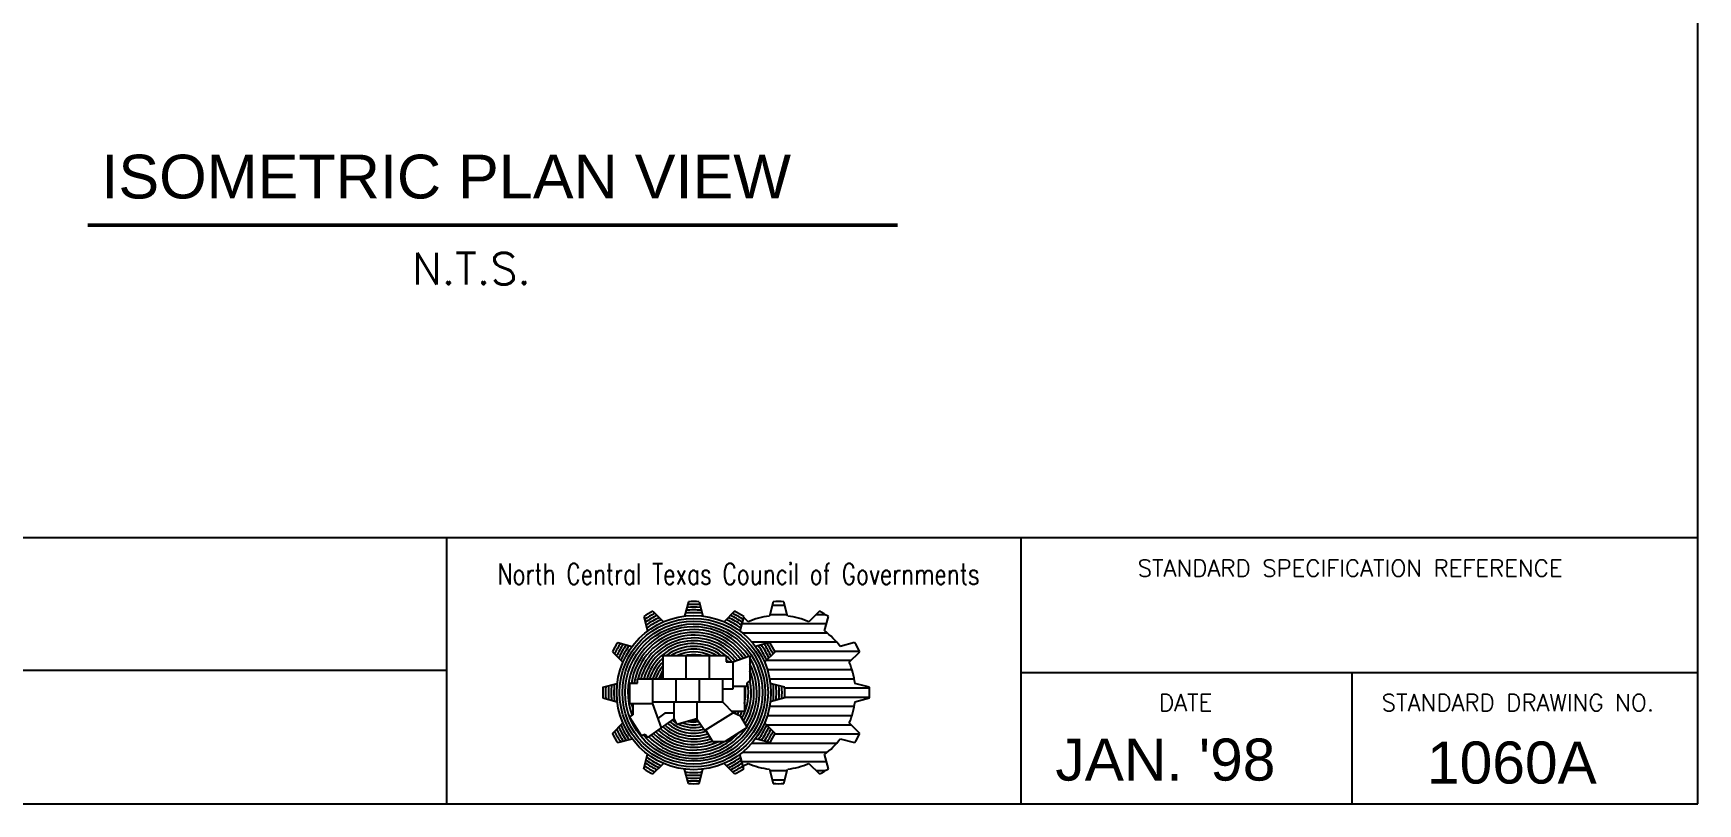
# Paper-space layout 'ECDetails' of a CAD drawing. Extents: x -17.7 to 50.7, y 16.3 to 38.3.
# Drawn here: x 1.413 to 5.929, y 27.676 to 29.765 of the extents above; entities that cross this region are included whole.
import ezdxf
from ezdxf.enums import TextEntityAlignment as Align

# ---------------------------------------------------------------- set-up
doc = ezdxf.new("R2010")
doc.units = 0
doc.header["$MEASUREMENT"] = 0
doc.layers.add('D-ROCK-BERM', color=7, linetype='Continuous')
doc.styles.add('51', font='SIMPLEX', dxfattribs={"height": 0.08})
doc.styles.add('LOGO', font='SIMPLEX', dxfattribs={"height": 0.15})
doc.styles.add('ROMANS', font='romans.shx', dxfattribs={"height": 3.5})
doc.styles.get("Standard").update_dxf_attribs({"font": 'ARIAL.TTF'})

# ---------------------------------------------------------------- blocks, each defined once
blk = doc.blocks.new('ROCK-BERM-1')
at = {"layer": 'D-ROCK-BERM'}
for p, q in [((8.0344, 0.3617), (8.0344, 10.5429)), ((0.5344, 1.1219), (7.9921, 1.1219)), ((4.4608, 1.1219), (4.4608, 0.3617)), ((6.1015, 1.1219), (8.0344, 1.1219)), ((6.1015, 1.1219), (6.1015, 0.3617)), ((4.4608, 0.7418), (0.5344, 0.7418)), ((6.1015, 0.7361), (8.0344, 0.7361)), ((6.1015, 0.7361), (7.9921, 0.7361)), ((7.0468, 0.7361), (7.0468, 0.3617)), ((0.5344, 0.3617), (8.0344, 0.3617)), ((6.1015, 0.3617), (8.0344, 0.3617))]:
    blk.add_line(p, q, dxfattribs=at)
at = {"layer": 'D-ROCK-BERM', "color": 5}
for p, q in [((5.0505, 0.9112), (5.0806, 0.8811)), ((5.1521, 0.9384), (5.1411, 0.8973)), ((5.1823, 0.9384), (5.1934, 0.8973)), ((5.2839, 0.9112), (5.2538, 0.8811)), ((5.394, 0.9384), (5.383, 0.8973)), ((5.3914, 0.9285), (5.4269, 0.9285)), ((5.4353, 0.8973), (5.4243, 0.9384)), ((5.5258, 0.9112), (5.4957, 0.8811)), ((5.0243, 0.8961), (5.0354, 0.855)), ((5.3101, 0.8961), (5.2991, 0.855)), ((5.3047, 0.876), (5.5466, 0.876)), ((5.3226, 0.8811), (5.31, 0.8937)), ((5.3843, 0.9022), (5.434, 0.9022)), ((5.5169, 0.9022), (5.5422, 0.9022)), ((5.541, 0.855), (5.552, 0.8961)), ((4.95, 0.8217), (4.9911, 0.8107)), ((5.3058, 0.8497), (5.5477, 0.8497)), ((5.333, 0.8235), (5.5749, 0.8235)), ((5.3844, 0.8217), (5.3433, 0.8107)), ((5.6264, 0.8217), (5.5853, 0.8107)), ((4.9349, 0.7955), (4.965, 0.7654)), ((5.2593, 0.7841), (5.0788, 0.7841)), ((5.0788, 0.7841), (5.0788, 0.7176)), ((5.1453, 0.7176), (5.1453, 0.7841)), ((5.2118, 0.7176), (5.2118, 0.7841)), ((5.2593, 0.7841), (5.2593, 0.7663)), ((5.2593, 0.7663), (5.2783, 0.7663)), ((5.2783, 0.7663), (5.3277, 0.7839)), ((5.2783, 0.7663), (5.2783, 0.6891)), ((5.3277, 0.7839), (5.3277, 0.7123)), ((5.3996, 0.7955), (5.3695, 0.7654)), ((5.375, 0.771), (5.617, 0.771)), ((5.3987, 0.7972), (5.6406, 0.7972)), ((5.6114, 0.7654), (5.6415, 0.7955)), ((5.2783, 0.7176), (5.0066, 0.7176)), ((5.0066, 0.7062), (5.0066, 0.7176)), ((5.0503, 0.6471), (5.0503, 0.7176)), ((5.1168, 0.6511), (5.1168, 0.7176)), ((5.1833, 0.6511), (5.1833, 0.7176)), ((5.2498, 0.6511), (5.2498, 0.7176)), ((5.2498, 0.6511), (5.2498, 0.7176)), ((5.3771, 0.7447), (5.6191, 0.7447)), ((5.3836, 0.7185), (5.6256, 0.7185)), ((4.9077, 0.694), (4.9488, 0.705)), ((4.9838, 0.7062), (4.9838, 0.6471)), ((4.9838, 0.7062), (5.0066, 0.7062)), ((5.2783, 0.6891), (5.2498, 0.6891)), ((5.3197, 0.6961), (5.2783, 0.6961)), ((5.312, 0.6961), (5.312, 0.6245)), ((5.3197, 0.7056), (5.3277, 0.7123)), ((5.3197, 0.6961), (5.3197, 0.7056)), ((5.4268, 0.694), (5.3857, 0.705)), ((5.4269, 0.6922), (5.6688, 0.6922)), ((5.4269, 0.666), (5.6688, 0.666)), ((5.6687, 0.694), (5.6276, 0.705)), ((4.9077, 0.6637), (4.9488, 0.6527)), ((5.0503, 0.6471), (4.9838, 0.6471)), ((4.9933, 0.6471), (4.9933, 0.6155)), ((5.2498, 0.6511), (5.0503, 0.6511)), ((5.075, 0.5786), (5.0503, 0.6471)), ((5.0849, 0.6197), (5.0654, 0.6054)), ((5.1101, 0.6197), (5.0849, 0.6197)), ((5.1101, 0.6511), (5.1101, 0.6036)), ((5.1757, 0.6511), (5.1757, 0.6036)), ((5.1833, 0.6511), (5.1833, 0.6511)), ((5.2798, 0.6212), (5.1988, 0.5707)), ((5.2498, 0.6511), (5.2798, 0.6212)), ((5.312, 0.6245), (5.2764, 0.6245)), ((5.3005, 0.6116), (5.2798, 0.6212)), ((5.3837, 0.6397), (5.6257, 0.6397)), ((5.4268, 0.6637), (5.3857, 0.6527)), ((5.6276, 0.6527), (5.6687, 0.6637)), ((4.9349, 0.5622), (4.965, 0.5923)), ((4.9838, 0.6091), (4.9933, 0.6155)), ((4.9838, 0.6091), (5.0172, 0.556)), ((5.1101, 0.6036), (5.0354, 0.5504)), ((5.1101, 0.6036), (5.1187, 0.5875)), ((5.1757, 0.6036), (5.1187, 0.5875)), ((5.1757, 0.6036), (5.1988, 0.5707)), ((5.2011, 0.5721), (5.2206, 0.5396)), ((5.32, 0.5791), (5.2567, 0.5396)), ((5.3005, 0.6116), (5.32, 0.5791)), ((5.3996, 0.5622), (5.3695, 0.5923)), ((5.3745, 0.5872), (5.6164, 0.5872)), ((5.3773, 0.6135), (5.6192, 0.6135)), ((5.6415, 0.5622), (5.6114, 0.5923)), ((4.95, 0.536), (4.9911, 0.547)), ((5.0172, 0.556), (5.0283, 0.5605)), ((5.0283, 0.5605), (5.0356, 0.5506)), ((5.2206, 0.5396), (5.2567, 0.5396)), ((5.3335, 0.5347), (5.5754, 0.5347)), ((5.3844, 0.536), (5.3433, 0.547)), ((5.399, 0.561), (5.6409, 0.561)), ((5.5853, 0.547), (5.6264, 0.536)), ((5.0243, 0.4616), (5.0354, 0.5027)), ((5.0505, 0.4465), (5.0806, 0.4766)), ((5.2839, 0.4465), (5.2538, 0.4766)), ((5.3101, 0.4616), (5.2991, 0.5027)), ((5.3046, 0.4822), (5.5465, 0.4822)), ((5.3064, 0.5085), (5.5484, 0.5085)), ((5.3079, 0.4698), (5.3226, 0.4766)), ((5.4957, 0.4766), (5.5258, 0.4465)), ((5.552, 0.4616), (5.541, 0.5027)), ((5.1521, 0.4193), (5.1411, 0.4604)), ((5.1823, 0.4193), (5.1934, 0.4604)), ((5.383, 0.4604), (5.394, 0.4193)), ((5.3842, 0.456), (5.4341, 0.456)), ((5.3912, 0.4297), (5.4271, 0.4297)), ((5.4243, 0.4193), (5.4353, 0.4604)), ((5.5164, 0.456), (5.5431, 0.456))]:
    blk.add_line(p, q, dxfattribs=at)
at = {"layer": 'D-ROCK-BERM', "color": 1, "const_width": 0.01}
blk.add_lwpolyline([(3.4366, 2.0134), (5.7496, 2.0134)], dxfattribs=at)
at = {"layer": 'D-ROCK-BERM', "color": 5}
for radius in [0.22, 0.212, 0.204, 0.196]:
    blk.add_circle((5.1672, 0.6788), radius, dxfattribs=at)
for centre, radius, start, end in [((5.1672, 0.6788), 0.26, 116.6666, 123.3334), ((5.1672, 0.6788), 0.252, 116.0628, 123.9372), ((5.1672, 0.6788), 0.228, 83.9801, 96.0199), ((5.1672, 0.6788), 0.236, 84.7246, 95.2754), ((5.1672, 0.6788), 0.244, 85.417, 94.583), ((5.1672, 0.6788), 0.252, 86.0628, 93.9372), ((5.1672, 0.6788), 0.26, 86.6666, 93.3334), ((5.1672, 0.6788), 0.252, 56.0628, 63.9372), ((5.1672, 0.6788), 0.26, 56.6666, 63.3334), ((5.4092, 0.6788), 0.26, 86.6666, 93.3334), ((5.4092, 0.6788), 0.26, 56.6666, 63.3334), ((5.1672, 0.6788), 0.188, 33.496, 200.2407), ((5.1672, 0.6788), 0.18, 34.1239, 171.2529), ((5.1672, 0.6788), 0.244, 115.417, 124.583), ((5.1672, 0.6788), 0.236, 114.7246, 125.2754), ((5.1672, 0.6788), 0.228, 113.9801, 126.0199), ((5.1672, 0.6788), 0.228, 53.9801, 66.0199), ((5.1672, 0.6788), 0.236, 54.7246, 65.2754), ((5.1672, 0.6788), 0.244, 55.417, 64.583), ((5.2675, 0.5197), 0.3764, 83.5188, 83.5992), ((5.4092, 0.6788), 0.22, 96.8227, 113.1773), ((5.4092, 0.6788), 0.22, 66.8227, 83.1773), ((5.1672, 0.6788), 0.26, 146.6666, 153.3334), ((5.1672, 0.6788), 0.252, 146.0628, 153.9372), ((5.1672, 0.6788), 0.244, 145.417, 154.583), ((5.1672, 0.6788), 0.236, 144.7246, 155.2754), ((5.1672, 0.6788), 0.228, 143.9801, 156.0199), ((5.1672, 0.6788), 0.172, 34.8123, 170.8427), ((5.1672, 0.6788), 0.164, 35.5704, 166.3246), ((5.1672, 0.6788), 0.156, 36.4096, 165.6086), ((5.1672, 0.6788), 0.148, 37.3439, 164.8124), ((5.1672, 0.6788), 0.14, 38.6494, 163.9217), ((5.1672, 0.6788), 0.132, 52.8942, 127.1058), ((5.1672, 0.6788), 0.228, 23.9801, 36.0199), ((5.1672, 0.6788), 0.236, 24.7246, 35.2754), ((5.1672, 0.6788), 0.244, 25.417, 34.583), ((5.1672, 0.6788), 0.252, 26.0628, 33.9372), ((5.1672, 0.6788), 0.26, 26.6666, 33.3334), ((5.4092, 0.6788), 0.22, 36.8227, 53.1773), ((5.4092, 0.6788), 0.26, 26.6666, 33.3334), ((5.1672, 0.6788), 0.188, 219.8733, 31.3721), ((5.1672, 0.6788), 0.132, 132.0348, 162.9183), ((5.1672, 0.6788), 0.124, 135.4616, 161.7788), ((5.1672, 0.6788), 0.124, 58.1005, 121.8995), ((5.1672, 0.6788), 0.116, 65.1657, 114.8343), ((5.1672, 0.6788), 0.108, 77.0973, 102.9027), ((5.1672, 0.6788), 0.132, 41.4836, 45.7459), ((5.4092, 0.6788), 0.22, 6.8227, 23.1773), ((5.1672, 0.6788), 0.116, 139.6354, 160.473), ((5.1672, 0.6788), 0.108, 144.9228, 158.9606), ((5.1672, 0.6788), 0.104, 148.1958, 158.1105), ((5.1672, 0.6788), 0.1, 152.1101, 157.1866), ((5.1672, 0.6788), 0.1, 152.1101, 157.1866), ((5.1672, 0.6788), 0.172, 328.5787, 21.0563), ((5.1672, 0.6788), 0.18, 327.2526, 26.9059), ((5.1672, 0.6788), 0.26, 176.6666, 183.3334), ((5.1672, 0.6788), 0.252, 176.0628, 183.9372), ((5.1672, 0.6788), 0.244, 175.417, 184.583), ((5.1672, 0.6788), 0.236, 174.7246, 185.2754), ((5.1672, 0.6788), 0.228, 173.9801, 186.0199), ((5.1672, 0.6788), 0.156, 331.7034, 10.2126), ((5.1672, 0.6788), 0.164, 330.053, 11.8326), ((5.1672, 0.6788), 0.148, 348.0412, 6.6995), ((5.1672, 0.6788), 0.228, 353.9801, 6.0199), ((5.1672, 0.6788), 0.236, 354.7246, 5.2754), ((5.1672, 0.6788), 0.244, 355.417, 4.583), ((5.1672, 0.6788), 0.252, 356.0628, 3.9372), ((5.1672, 0.6788), 0.26, 356.6666, 3.3334), ((5.4092, 0.6788), 0.26, 356.6666, 3.3334), ((5.1672, 0.6788), 0.18, 190.1552, 194.9776), ((5.1672, 0.6788), 0.132, 332.9763, 335.6966), ((5.1672, 0.6788), 0.14, 333.109, 337.1668), ((5.1672, 0.6788), 0.148, 333.2273, 338.4647), ((5.4092, 0.6788), 0.22, 336.8227, 353.1773), ((5.1672, 0.6788), 0.244, 205.417, 214.583), ((5.1672, 0.6788), 0.236, 204.7246, 215.2754), ((5.1672, 0.6788), 0.228, 203.9801, 216.0199), ((5.1672, 0.6788), 0.18, 224.4623, 325.1165), ((5.1672, 0.6788), 0.148, 226.4283, 290.9045), ((5.1672, 0.6788), 0.14, 227.0629, 290.3251), ((5.1672, 0.6788), 0.132, 227.7761, 289.6743), ((5.1672, 0.6788), 0.124, 228.5837, 288.9376), ((5.1672, 0.6788), 0.116, 229.506, 288.097), ((5.1672, 0.6788), 0.108, 230.5695, 285.4431), ((5.1672, 0.6788), 0.1, 231.8099, 238.972), ((5.1672, 0.6788), 0.1, 244.0907, 283.8031), ((5.1672, 0.6788), 0.092, 250.0501, 281.8543), ((5.1672, 0.6788), 0.084, 258.5524, 279.4964), ((5.1672, 0.6788), 0.08, 264.8033, 278.1196), ((5.1672, 0.6788), 0.228, 323.9801, 336.0199), ((5.1672, 0.6788), 0.236, 324.7246, 335.2754), ((5.1672, 0.6788), 0.244, 325.417, 334.583), ((5.1672, 0.6788), 0.26, 206.6666, 213.3334), ((5.1672, 0.6788), 0.252, 206.0628, 213.9372), ((5.1672, 0.6788), 0.172, 224.8842, 317.7531), ((5.1672, 0.6788), 0.164, 225.3479, 301.8806), ((5.1672, 0.6788), 0.156, 225.8599, 296.7859), ((5.1672, 0.6788), 0.252, 326.0628, 333.9372), ((5.1672, 0.6788), 0.26, 326.6666, 333.3334), ((5.4092, 0.6788), 0.22, 306.8227, 323.1773), ((5.4092, 0.6788), 0.26, 326.6666, 333.3334), ((5.1672, 0.6788), 0.244, 235.417, 244.583), ((5.1672, 0.6788), 0.236, 234.7246, 245.2754), ((5.1672, 0.6788), 0.228, 233.9801, 246.0199), ((5.1672, 0.6788), 0.228, 293.9801, 306.0199), ((5.1672, 0.6788), 0.236, 294.7246, 305.2754), ((5.1672, 0.6788), 0.244, 295.417, 304.583), ((5.4092, 0.6788), 0.22, 246.8227, 263.1773), ((5.4092, 0.6788), 0.22, 276.8227, 293.1773), ((5.1672, 0.6788), 0.26, 236.6666, 243.3334), ((5.1672, 0.6788), 0.252, 236.0628, 243.9372), ((5.1672, 0.6788), 0.228, 263.9801, 276.0199), ((5.1672, 0.6788), 0.236, 264.7246, 275.2754), ((5.1672, 0.6788), 0.244, 265.417, 274.583), ((5.1672, 0.6788), 0.252, 296.0628, 303.9372), ((5.1672, 0.6788), 0.26, 296.6666, 303.3334), ((5.4092, 0.6788), 0.26, 296.6666, 303.3334), ((5.1672, 0.6788), 0.252, 266.0628, 273.9372), ((5.1672, 0.6788), 0.26, 266.6666, 273.3334), ((5.4092, 0.6788), 0.26, 266.6666, 273.3334)]:
    blk.add_arc(centre, radius, start, end, dxfattribs=at)
at = {"layer": 'D-ROCK-BERM', "color": 1}
blk.add_text('ISOMETRIC PLAN VIEW', height=0.125, dxfattribs=at).set_placement((3.4754, 2.0895))
at = {"layer": 'D-ROCK-BERM', "color": 5, "linetype": 'ByBlock', "style": 'ROMANS'}
blk.add_text('N.T.S.', height=0.09, dxfattribs=at).set_placement((4.3626, 1.8443))
at = {"layer": 'D-ROCK-BERM', "color": 8, "style": 'LOGO', "width": 0.665223}
blk.add_text('North Central Texas Council of Governments', height=0.06, dxfattribs=at).set_placement((4.6068, 0.9875), (5.9829, 0.9875), align=Align.FIT)
at = {"layer": 'D-ROCK-BERM', "color": 8, "style": '51'}
for s, p in [('STANDARD SPECIFICATION REFERENCE', (7.0415, 1.0102)), ('DATE', (6.5721, 0.6261)), ('STANDARD DRAWING NO.', (7.5207, 0.6261))]:
    blk.add_text(s, height=0.048, dxfattribs=at).set_placement(p, align=Align.CENTER)
at = {"layer": 'D-ROCK-BERM', "color": 6}
blk.add_text("JAN. '98", height=0.12, dxfattribs=at).set_placement((6.2, 0.4276))
blk.add_text('1060A', height=0.12, dxfattribs=at).set_placement((7.5036, 0.4792), align=Align.MIDDLE)

psp = doc.layouts.new('ECDetails')

# ---------------------------------------------------------------- block references
at = {"xscale": 0.95, "yscale": 0.95, "zscale": 0.95}
psp.add_blockref('ROCK-BERM-1', (-1.7034, 27.3323), dxfattribs=at)

doc.saveas('drawing.dxf')
